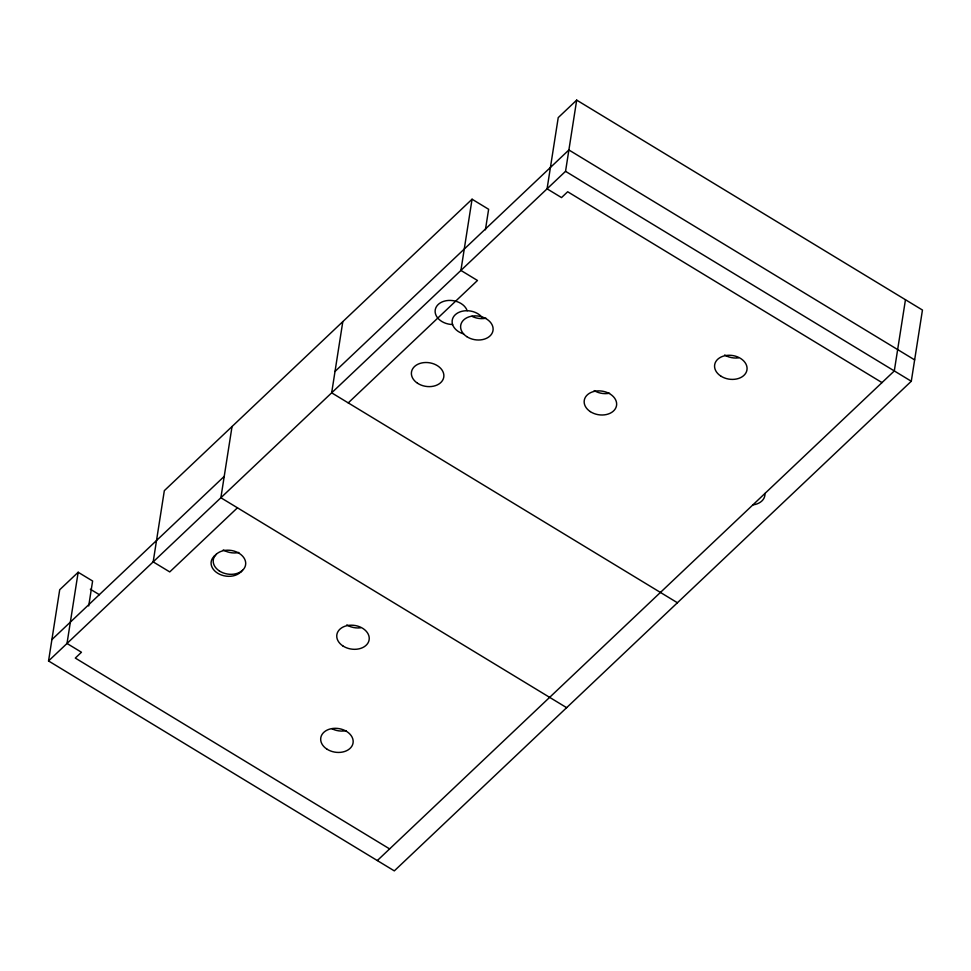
<?xml version="1.0" encoding="UTF-8"?>
<svg xmlns="http://www.w3.org/2000/svg" width="971" height="971" viewBox="0 0 971 971"><rect width="100%" height="100%" fill="white"/><g stroke="black" fill="none" stroke-linecap="round" stroke-linejoin="round"><path stroke-width="1.46" d="M881.996 382.598L567.671 191.76L561.517 197.586L547.074 188.823L558.228 117.612L576.689 100.122L922.45 310.04L911.296 381.251L394.311 870.878L48.55 660.96L59.704 589.749L78.166 572.259L92.609 581.022L88.701 605.953M78.166 572.259L67.011 643.47L81.455 652.245L75.301 658.071L389.626 848.909M232.033 426.536L220.878 497.747L566.639 707.677M342.812 321.619L331.669 392.83L677.418 602.748M485.415 229.799L488.631 209.275L472.064 199.213L460.909 270.424L477.477 280.485L348.237 402.892M48.55 660.96L565.547 171.333L576.689 100.122M905.458 299.723L894.303 370.946L377.318 860.561M215.598 554.963L216.278 554.259M241.196 571.543L240.505 572.247M472.064 199.213L164.33 490.658L153.175 561.869L169.743 571.919L237.446 507.809M51.9 639.598L224.228 476.385M335.007 371.468L568.885 149.971L914.646 359.889M214.178 556.249L214.931 555.594M242.544 570.317L241.852 570.912M565.547 171.333L911.296 381.251M90.339 589.215L99.394 594.701M764.942 493.462A16.349 11.943 8.9 0 1 752.865 504.896M346.064 730.653A16.349 11.943 8.9 0 1 331.948 728.736M452.583 324.52A16.349 11.943 8.9 0 1 435.251 312.856A16.349 11.943 8.9 0 1 448.359 300.452A16.349 11.943 8.9 0 1 467.16 310.72M738.373 357.874A16.349 11.943 8.9 0 1 724.621 355.01M463.592 333.915A16.349 11.943 8.9 0 1 455.205 314.786A16.349 11.943 8.9 0 1 481.64 316.813M360.532 627.8A16.349 11.943 8.9 0 1 346.793 624.936M241.476 571.203A16.349 11.943 8.9 0 1 217.795 573.291A16.349 11.943 8.9 0 1 215.307 555.303M238.842 552.475A16.349 11.943 8.9 0 1 223.257 549.926M486.01 318.209A16.349 11.943 8.9 0 1 471.894 316.291M609.545 393.219A16.349 11.943 8.9 0 1 594.203 390.609M326.778 749.029A16.349 11.943 8.9 0 0 352.995 743.337A16.349 11.943 8.9 0 0 330.977 728.772A16.349 11.943 8.9 0 0 326.778 749.029M720.676 375.995A16.349 11.943 8.9 0 0 746.893 370.291A16.349 11.943 8.9 0 0 724.876 355.726A16.349 11.943 8.9 0 0 720.676 375.995M417.481 383.217A16.349 11.943 8.9 0 0 443.698 377.525A16.349 11.943 8.9 0 0 421.693 362.96A16.349 11.943 8.9 0 0 417.481 383.217M466.723 336.597A16.349 11.943 8.9 0 0 492.94 330.893A16.349 11.943 8.9 0 0 470.923 316.328A16.349 11.943 8.9 0 0 466.723 336.597M342.848 645.909A16.349 11.943 8.9 0 0 369.065 640.217A16.349 11.943 8.9 0 0 347.048 625.652A16.349 11.943 8.9 0 0 342.848 645.909M219.3 570.912A16.349 11.943 8.9 0 0 245.529 565.207A16.349 11.943 8.9 0 0 223.512 550.654A16.349 11.943 8.9 0 0 219.3 570.912M590.259 411.595A16.349 11.943 8.9 0 0 616.476 405.89A16.349 11.943 8.9 0 0 594.458 391.337A16.349 11.943 8.9 0 0 590.259 411.595"/></g></svg>
